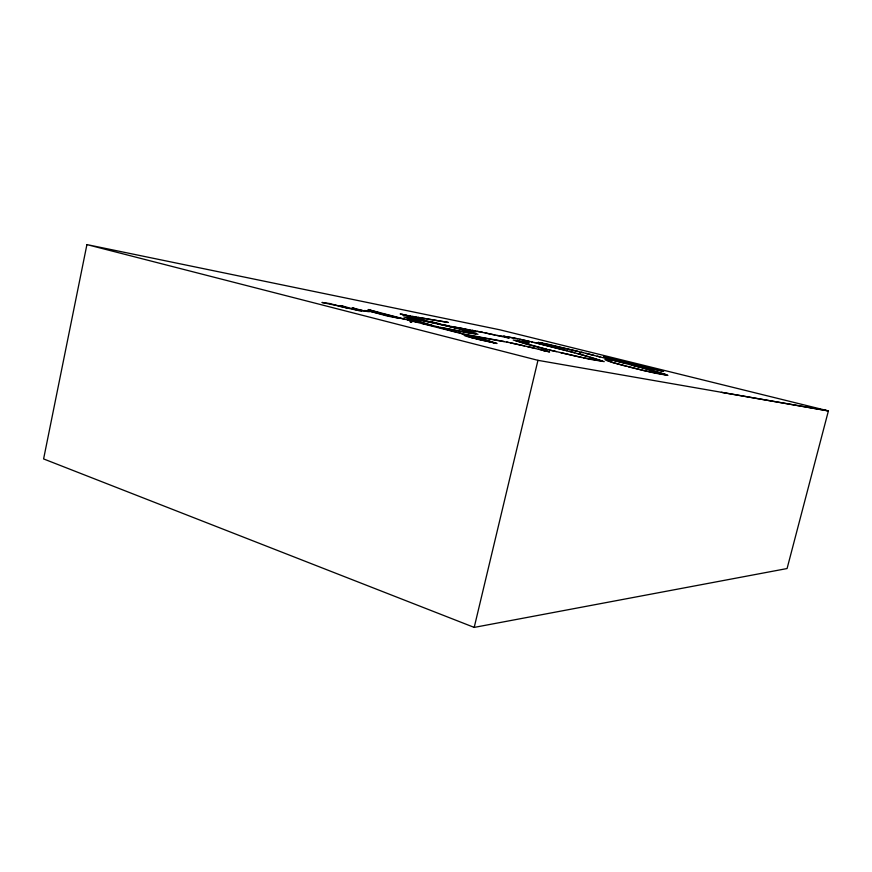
<?xml version="1.0" encoding="UTF-8"?>
<svg xmlns="http://www.w3.org/2000/svg" width="872" height="872" viewBox="0 0 872 872"><rect width="100%" height="100%" fill="white"/><g stroke="black" fill="none" stroke-linecap="round" stroke-linejoin="round"><path stroke-width="1.31" d="M86.917 244.596L43.6 458.934L474.205 627.404L787.078 568.544L828.4 410.919L499.732 329.78L86.917 244.596L537.959 360.332L828.4 410.919L721.406 392.324M474.205 627.404L537.959 360.332M471.076 333.42L476.003 333.802L469.212 331.524M418.004 317.397L448.241 322.444L412.609 316.416M470.379 333.453L436.174 326.597L456.645 332.145M459.359 327.872L453.647 327.022L457.691 328.341L451.729 326.847M416.293 317.201L408.924 315.697M581.123 352.757L580.207 352.571M410.461 316.078L402.352 314.487L412.325 317.048M405.927 315.097L400.15 313.964L418.091 318.498M580.926 352.724L580.283 352.582M628.309 362.959L633.257 363.984M508.114 342.38L468.133 335.24L490.238 341.334M460.1 327.927L476.286 331.774L472.406 330.368L473.3 330.532M370.131 311.348C369.684 313.015 352.343 307.445 361.924 311.032A20.22 0.545 13.1 0 1 359.351 310.737L339.273 306.257M504.158 341.486L464.427 334.248M548.826 345.214L550.603 345.617L545.817 344.538M440.36 327.425L477.998 334.281L466.04 330.684M506.774 342.031L534.983 348.277M546.363 343.884L539.79 342.674L543.223 343.841M517.761 338.805L503.624 336.2L509.215 338.129L496.789 335.437M419.312 319.686L405.72 317.332L432.512 325.703L421.71 323.316M583.39 357.814L602.454 361.095L589.875 357.008M510.382 342.794L524.53 345.89M546.297 343.819L577.864 351.351M438.616 327.055L423.323 323.032M419.476 319.719L434.616 323.098M634.631 364.234L638.228 365.096L603.642 356.67L616.144 359.82M519.777 339.197L532.28 342.086M581.722 357.509L560.881 352.735M528.988 342.914L515.047 340.407L524.257 343.503M370.687 311.478L387.55 316.111L398.515 318.127L368.006 310.824L364.485 310.519L365.248 311.293L352.168 307.751L359.962 310.432L358.13 310.377L341.813 305.832L340.669 305.582L348.048 308.241L330.27 303.739M527.429 346.609L549.654 351.939L542.417 350.272L547.147 351.329L545.621 350.925M548.706 345.214L547.747 344.996M415.007 321.779L464.776 334.445C460.449 335.698 474.51 338.053 477.802 339.252M410.734 321.91C414.483 322.913 407.649 321.125 410.93 322.03M529.74 341.497C501.934 334.913 504.517 337.279 489.432 333.845M659.624 372.704L667.908 375.385L654.828 373.118L628.352 366.84M475.295 330.989C458.803 327.752 439.346 324.744 419.748 318.967M437.319 323.719L454.508 327.741M482.619 332.232L476.864 331.305M443.085 325.016L403.812 316.939L423.465 323.185M416.489 322.182L407.9 320.166M531.604 341.889L534.514 342.62M485.028 332.81L489.116 333.769M474.935 330.859L494.871 334.935M528.944 342.903L513.227 340.036L546.657 349.291M556.325 351.612L545.948 349.171M445.243 325.572L456.983 328.341M411.704 321.005L368.06 309.527L380.966 313.288M547.245 344.854L542.962 343.819M533.86 342.423L567.051 350.806M549.207 349.955L589.505 359.199L604.242 361.64L577.515 353.52M330.074 303.587L321.942 302.464L338.696 305.952M538.373 349.083L544.204 350.5M536.051 342.947L574.757 352.779M429.929 321.419L438.834 323.599M405.164 319.446L383.168 313.876M478.456 339.481L497.04 343.481L483.971 339.677M545.828 349.149L525.053 343.819M455.369 328.003L467.828 331.077M417.023 318.291L423.934 319.937M443.979 324.918L448.895 326.139M582.867 352.56L538.166 342.369L545.6 344.451M459.184 328.886L462.106 329.605M581.362 352.223L594.006 355.373M616.014 361.03L615.436 360.877M586.038 353.4L599.936 356.921M631.677 363.864L663.636 371.461L627.175 362.719L612.929 360.201M597.222 356.19L610.542 359.635C592.415 357.422 623.905 365.662 626.172 366.229M614.934 360.736L616.101 361.041M462.215 329.692L465.016 330.412M619.436 360.714L625.965 362.403L609.484 359.319M624.962 363.308C623.164 362.207 594.562 356.027 612.504 362.37M615.85 361.008L646.043 368.845M631.949 365.128L640.735 367.439M569.231 351.372L588.197 356.528M641.999 367.831L659.363 372.529M461.419 333.529L463.032 333.965M471.262 337.617L494.707 342.958L490.565 341.552M647.079 369.183L665.543 374.393M459.097 332.81L460.808 333.278M483.143 339.448C485.181 339.568 452.47 330.935 471.163 337.464M612.58 362.501L644.081 370.655L666.208 374.96L664.05 374.055"/></g></svg>
